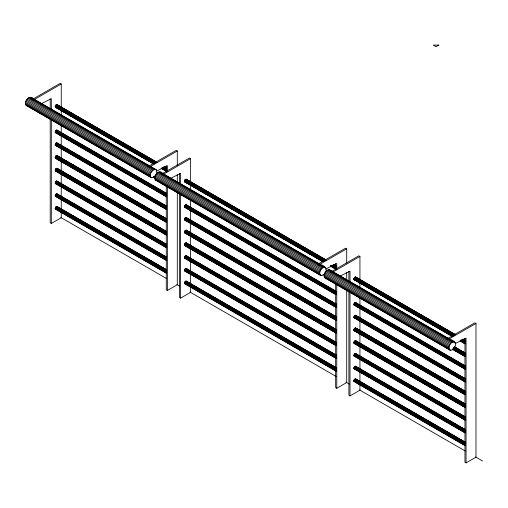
<?xml version="1.0" encoding="UTF-8"?>
<svg xmlns="http://www.w3.org/2000/svg" width="508" height="508" viewBox="0 0 508 508"><rect width="100%" height="100%" fill="white"/><g stroke="black" fill="none" stroke-linecap="round" stroke-linejoin="round"><path stroke-width="0.76" d="M155.232 175.952L153.581 177.419L151.238 177.648L26.372 105.556C22.955 101.663 29.813 93.783 33.795 99.035M153.346 163.817L55.505 107.328C54.616 106.394 55.81 104.324 57.067 104.629L156.959 162.3M56.001 132.848C53.696 132.747 56.82 128.34 57.385 130.816M56.001 145.58C53.696 145.485 56.82 141.078 57.385 143.548M166.345 222.269L55.505 158.274C54.616 157.34 55.81 155.27 57.067 155.575L166.535 218.777M166.345 235.007L55.505 171.012C54.616 170.078 55.81 168.008 57.067 168.307L166.535 231.515M56.286 183.674C53.588 184.391 56.661 179.064 57.385 181.762M56.286 196.406C53.861 197.155 56.115 192.246 57.347 194.189M56.001 209.264C54.242 209.194 55.683 206.019 57.067 206.521L165.849 269.329M151.238 177.648C146.501 173.107 158.972 164.02 156.445 173.85M320.529 264.579C324.377 265.462 328.155 268.923 325.323 272.752C324.39 274.282 322.624 276.225 320.643 275.457L155.651 180.194C152.241 176.308 159.093 168.427 163.068 173.673M322.701 261.595L184.791 181.972C183.902 181.039 185.096 178.968 186.347 179.267L325.628 259.683M185.28 207.486C183.407 207.442 185.191 203.829 186.525 204.902M185.28 220.224C183.407 220.18 185.191 216.56 186.525 217.64M335.737 320.065L184.791 232.918C183.902 231.985 185.096 229.914 186.347 230.213L335.921 316.573M335.737 332.804L184.791 245.65C183.902 244.716 185.096 242.653 186.347 242.951L335.921 329.305M185.566 258.312C182.874 259.029 185.947 253.708 186.671 256.4M185.566 271.05C182.874 271.767 185.947 266.446 186.671 269.138M185.566 283.788C183.502 284.448 184.785 280.549 186.347 281.159L335.921 367.519M320.643 275.457C317.989 272.65 321.57 266.446 325.323 267.348M449.802 339.217C453.65 340.1 457.441 343.554 454.609 347.396C453.669 348.92 451.91 350.869 449.929 350.095L325.056 278.003C322.396 275.203 325.984 268.992 329.736 269.894L448.431 338.423M452.031 336.258L354.19 279.775C353.308 278.841 354.501 276.771 355.752 277.07L454.958 334.347M354.971 305.168C352.546 305.918 354.8 301.009 356.038 302.952M354.971 317.906C352.546 318.656 354.8 313.747 356.038 315.69M465.03 394.71L354.19 330.721C353.308 329.787 354.501 327.717 355.752 328.016L464.541 390.823M465.03 407.448L354.19 343.459C353.308 342.525 354.501 340.455 355.752 340.754L465.22 403.955M354.971 356.114C352.273 356.832 355.346 351.511 356.076 354.203M354.971 368.852C352.273 369.57 355.346 364.249 356.076 366.941M354.971 381.591C352.901 382.251 354.19 378.352 355.752 378.962L465.22 442.17M449.929 350.095C447.269 347.294 450.85 341.09 454.609 341.992M32.017 99.606L60.147 83.369L61.246 84.004L61.246 107.747M33.122 100.247L61.246 84.004M148.063 166.611L176.193 150.368L177.298 151.009L177.298 165.252M50.216 119.348L50.216 222.834L51.321 223.476L61.246 217.742L61.246 212.204M149.168 167.246L177.298 151.009M161.303 174.25L189.427 158.013L190.532 158.648L190.532 182.391M162.408 174.885L190.532 158.648M166.268 185.553L166.268 289.833L167.367 290.474L177.298 284.74L177.298 192.157M179.502 193.199L179.502 297.478L180.607 298.113L190.532 292.386L190.532 286.842M317.468 264.414L345.592 248.171L346.697 248.812L346.697 263.055M318.573 265.049L346.697 248.812M330.702 272.053L358.832 255.816L359.937 256.451L359.937 280.194M331.807 272.688L359.937 256.451M335.667 283.362L335.667 387.642L336.772 388.277L346.697 382.543L346.697 289.96M446.754 339.052L474.878 322.815L475.983 323.45L475.983 457.187L466.052 462.915L464.953 462.28L464.953 338.252M348.907 291.001L348.907 395.281L350.006 395.916L359.937 390.188L359.937 384.645M447.853 339.693L475.983 323.45M40.824 103.981L51.321 98.654L51.321 109.715M156.87 170.98L167.367 165.652L167.367 171.183M170.104 178.626L180.607 173.298L180.607 184.353M325.571 269.138L336.772 263.455L336.772 268.986M340.208 276.073L350.006 271.101L350.006 282.156M455.555 343.427L466.052 338.099L466.052 462.915M56.286 158.198L55.505 158.274M56.286 170.936L55.505 171.012M185.566 245.574L184.791 245.65M354.971 279.698L354.19 279.775M354.971 330.645L354.19 330.721M354.971 343.376L354.19 343.459M56.001 107.372L55.505 107.328M185.28 182.016L184.791 181.972M185.28 232.962L184.791 232.918M325.742 278.213L326.536 278.136M26.372 105.556L27.057 105.766M155.651 180.194L156.337 180.41M165.17 167.037L166.535 167.831M334.55 264.833L335.921 265.627M463.855 339.484L465.22 340.277M56.839 104.559L156.731 162.23M164.656 166.808L166.713 167.989M186.119 179.197L326.092 260.007M333.635 264.363L336.379 265.951M355.524 277L455.416 334.67M462.94 339.02L464.991 340.201M56.572 104.584L156.559 162.312M164.675 166.992L166.135 167.843M185.852 179.222L325.825 260.033M333.369 264.389L336.112 265.976M355.257 277.025L455.149 334.702M463.36 339.439L465.411 340.627M56.286 104.705L156.178 162.376M163.703 166.719L166.44 168.3M185.566 179.343L325.539 260.153M333.769 264.909L335.826 266.097M354.971 277.152L454.863 334.823M463.074 339.56L465.125 340.747M56.001 104.915L155.893 162.585M164.103 167.322L166.154 168.51M185.28 179.553L325.253 260.363M333.483 265.119L336.233 266.7M354.686 277.355L454.577 335.032M462.788 339.769L464.839 340.957M55.734 105.194L155.626 162.865M163.151 167.208L166.573 169.183M185.014 179.832L324.987 260.642M332.53 265.005L335.966 266.986M354.419 277.641L453.625 334.918M461.835 339.655L465.258 341.63M55.505 105.524L154.711 162.808M162.922 167.545L166.345 169.52M184.791 180.169L324.758 260.979M332.302 265.335L335.737 267.316M354.19 277.971L454.082 335.642M461.607 339.992L465.03 341.967M55.328 105.893L154.54 163.17M162.751 167.907L166.167 169.888M184.614 180.531L323.894 260.947M331.445 265.303L336.245 268.078M354.012 278.34L453.225 335.617M460.75 339.96L464.852 342.329M55.22 106.261L154.426 163.538M161.95 167.888L166.059 170.256M184.506 180.905L323.786 261.322M331.33 265.678L336.137 268.446M353.905 278.708L453.111 335.985M461.321 340.728L464.744 342.703M55.182 106.617L154.388 163.894M161.919 168.237L166.707 170.999M184.468 181.254L323.063 261.271M331.025 265.875L336.099 268.802M353.866 279.057L452.393 335.94M460.604 340.684L465.392 343.446M55.22 106.921L153.74 163.805M161.366 168.205L166.154 170.967M184.506 181.566L322.51 261.239M330.645 265.938L336.137 269.107M353.905 279.368L452.431 336.252M460.642 340.989L464.839 343.414M55.328 107.169L153.168 163.652M161.1 168.231L166.573 171.393M184.614 181.807L322.523 261.43M330.473 266.021L336.245 269.354M354.012 279.61L452.539 336.493M460.064 340.836L465.258 343.84M161.557 168.554L166.345 171.323M330.244 265.951L335.737 269.119M460.242 341.001L465.03 343.764M35.166 99.828L149.746 165.976M151.117 166.77L155.918 169.545M164.44 174.46L319.164 263.792M30.366 97.238L156.445 170.034M159.645 171.882L325.85 267.837M329.051 269.685L455.13 342.475M29.566 97.32L154.438 169.412M158.852 171.958L323.837 267.214M328.251 269.761L453.123 341.859M454.089 342.417L455.466 343.205M28.708 97.682L153.581 169.774M157.994 172.326L322.986 267.583M327.393 270.129L452.266 342.221M27.851 98.304L152.724 170.402M157.137 172.949L322.129 268.205M326.536 270.751L451.409 342.843M27.057 99.149L151.924 171.24M156.337 173.793L321.329 269.05M325.742 271.596L450.615 343.687M454.958 347.085L464.541 352.615M454.73 347.015L464.991 352.939M454.463 347.04L465.411 353.365M26.372 100.152L151.238 172.244M155.651 174.796L320.643 270.053M325.056 272.599L449.929 344.691M454.177 347.161L465.125 353.485M453.892 347.37L464.839 353.689M453.625 347.65L465.258 354.368M454.082 348.38L465.03 354.705M25.845 101.244L150.717 173.342M155.124 175.889L320.116 271.145M324.529 273.691L449.402 345.783M453.225 348.348L464.852 355.067M453.111 348.723L464.744 355.435M154.127 176.473L155.492 177.267M453.079 349.072L465.392 356.184M25.514 102.362L150.387 174.454M154.794 177L319.786 272.256M324.199 274.803L449.072 346.9M153.74 176.543L155.207 177.387M453.111 349.383L464.839 356.152M153.575 176.625L155.219 177.578M322.929 274.396L324.58 275.355M452.26 349.066L465.258 356.572M153.346 176.555L155.397 177.736M452.717 349.39L465.03 356.502M25.4 103.416L150.273 175.508M154.686 178.054L319.672 273.31M324.085 275.857L448.958 347.955M25.514 104.337L150.387 176.428M154.794 178.981L319.786 274.237M324.199 276.784L449.072 348.875M25.845 105.067L151.924 177.864M155.124 179.711L321.329 275.666M324.529 277.514L450.615 350.304M56.839 130.029L166.713 193.465M186.119 204.673L336.379 291.421M355.524 302.476L464.991 365.677M56.572 130.054L166.135 193.313M185.852 204.699L336.207 291.503M355.257 302.501L465.411 366.097M56.286 130.175L166.44 193.777M185.566 204.819L335.826 291.573M354.971 302.622L465.125 366.217M56.001 130.385L166.154 193.98M185.28 205.029L336.233 292.176M354.686 302.832L464.839 366.427M55.734 130.664L166.573 194.659M185.014 205.308L335.966 292.456M354.419 303.111L465.258 367.106M55.505 131.001L166.345 194.996M184.791 205.645L335.737 292.792M354.19 303.447L465.03 367.436M55.328 131.362L166.167 195.358M184.614 206.007L336.245 293.554M354.012 303.809L464.852 367.805M55.22 131.737L166.059 195.726M184.506 206.375L336.137 293.922M353.905 304.184L464.744 368.173M55.182 132.086L166.707 196.475M184.468 206.731L336.099 294.272M353.866 304.533L465.392 368.922M55.22 132.398L166.154 196.444M184.506 207.035L336.233 294.634M353.905 304.838L464.839 368.891M55.328 132.639L166.573 196.863M184.614 207.283L336.245 294.824M354.012 305.086L465.258 369.31M56.839 142.767L166.535 206.038M186.119 217.405L336.379 304.159M355.524 315.214L464.991 378.416M56.572 142.792L166.135 206.051M185.852 217.437L336.112 304.184M355.257 315.239L465.411 378.835M56.286 142.913L166.44 206.508M185.566 217.557L335.826 304.305M354.971 315.36L465.125 378.955M56.001 143.123L166.154 206.718M185.28 217.761L336.233 304.914M354.686 315.57L464.839 379.165M55.734 143.402L166.573 207.397M185.014 218.046L335.966 305.194M354.419 315.849L465.258 379.838M55.505 143.739L166.345 207.728M184.791 218.376L335.737 305.524M354.19 316.179L465.03 380.175M55.328 144.101L166.167 208.096M184.614 218.745L336.245 306.286M354.012 316.548L464.852 380.543M55.22 144.475L166.059 208.464M184.506 219.113L336.137 306.661M353.905 316.916L464.744 380.911M55.182 144.824L166.707 209.213M184.468 219.469L336.099 307.01M353.866 317.271L465.392 381.654M55.22 145.129L166.154 209.182M184.506 219.774L336.233 307.372M353.905 317.576L464.839 381.622M55.328 145.377L166.573 209.601M184.614 220.015L336.245 307.562M354.012 317.824L465.258 382.048M56.839 155.505L166.306 218.707M186.119 230.143L336.379 316.897M355.524 327.946L464.991 391.147M56.572 155.531L166.135 218.789M185.852 230.168L336.112 316.922M355.257 327.971L465.411 391.573M56.286 155.651L166.44 219.246M185.566 230.289L335.826 317.043M354.971 328.098L465.125 391.693M56.001 155.861L166.154 219.456M185.28 230.499L336.233 317.646M354.686 328.301L464.839 391.903M55.734 156.14L166.573 220.129M185.014 230.778L335.966 317.932M354.419 328.587L465.258 392.576M55.505 156.477L166.345 220.466M184.791 231.115L335.737 318.262M354.19 328.917L465.03 392.913M55.328 156.839L166.167 220.834M184.614 231.483L336.245 319.024M354.012 329.286L464.852 393.275M55.22 157.207L166.059 221.202M184.506 231.851L336.137 319.392M353.905 329.654L464.744 393.649M55.182 157.563L166.707 221.952M184.468 232.2L336.099 319.748M353.866 330.003L465.392 394.392M55.22 157.867L166.154 221.92M184.506 232.512L336.233 320.11M353.905 330.314L464.839 394.36M55.328 158.115L166.573 222.339M184.614 232.753L336.245 320.3M354.012 330.556L465.258 394.786M56.839 168.237L166.306 231.445M186.119 242.881L336.379 329.635M355.524 340.684L464.991 403.885M56.572 168.269L166.135 231.521M185.852 242.907L336.112 329.66M355.257 340.709L465.411 404.311M56.286 168.389L166.44 231.985M185.566 243.027L335.826 329.781M354.971 340.83L465.125 404.431M56.001 168.593L166.154 232.194M185.28 243.237L336.233 330.384M354.686 341.039L464.839 404.635M55.734 168.878L166.573 232.867M185.014 243.516L335.966 330.664M354.419 341.319L465.258 405.314M55.505 169.208L166.345 233.204M184.791 243.853L335.737 331M354.19 341.655L465.03 405.651M55.328 169.577L166.167 233.566M184.614 244.215L336.245 331.762M354.012 342.017L464.852 406.013M55.22 169.945L166.059 233.94M184.506 244.589L336.137 332.13M353.905 342.392L464.744 406.381M55.182 170.301L166.707 234.683M184.468 244.939L336.099 332.486M353.866 342.741L465.392 407.13M55.22 170.605L166.154 234.652M184.506 245.25L336.233 332.848M353.905 343.052L464.839 407.099M55.328 170.847L166.573 235.077M184.614 245.491L336.245 333.032M354.012 343.294L465.258 407.518M56.839 180.975L166.535 244.246M186.119 255.619L336.379 342.367M355.524 353.422L465.398 416.858M56.572 181L166.135 244.259M185.852 255.645L336.112 342.398M355.257 353.447L465.411 417.043M56.286 181.121L166.44 244.723M185.566 255.765L335.826 342.519M354.971 353.568L465.125 417.163M56.001 181.331L166.154 244.932M185.28 255.975L336.233 343.122M354.686 353.778L464.839 417.373M55.734 181.61L166.573 245.605M185.014 256.254L335.966 343.402M354.419 354.057L465.258 418.052M55.505 181.947L166.345 245.942M184.791 256.591L335.737 343.738M354.19 354.394L465.03 418.382M55.328 182.315L166.167 246.304M184.614 256.953L336.245 344.5M354.012 354.755L464.852 418.751M55.22 182.683L166.059 246.672M184.506 257.321L336.137 344.869M353.905 355.13L464.744 419.119M55.182 183.032L166.707 247.421M184.468 257.677L336.099 345.218M353.866 355.479L465.392 419.868M55.22 183.344L166.154 247.39M184.506 257.981L336.233 345.58M353.905 355.784L464.839 419.837M55.328 183.585L166.573 247.809M184.614 258.229L336.245 345.77M354.012 356.032L465.258 420.256M56.839 193.713L166.535 256.984M186.119 268.351L336.379 355.105M355.524 366.16L465.398 429.59M56.572 193.739L166.04 256.94M185.852 268.383L336.112 355.13M355.257 366.185L465.411 429.781M56.286 193.859L166.44 257.461M185.566 268.503L335.826 355.251M354.971 366.306L465.125 429.901M56.001 194.069L166.154 257.664M185.28 268.707L336.233 355.86M354.686 366.516L464.839 430.111M55.734 194.348L166.573 258.343M185.014 268.992L335.966 356.14M354.419 366.795L465.258 430.784M55.505 194.685L166.345 258.674M184.791 269.323L335.737 356.47M354.19 367.132L465.03 431.121M55.328 195.047L166.167 259.042M184.614 269.691L336.245 357.232M354.012 367.494L464.852 431.489M55.22 195.421L166.059 259.41M184.506 270.059L336.137 357.607M353.905 367.862L464.744 431.857M55.182 195.77L166.707 260.159M184.468 270.415L336.099 357.956M353.866 368.217L465.392 432.6M55.22 196.082L166.154 260.128M184.506 270.72L336.233 358.318M353.905 368.522L464.839 432.568M55.328 196.323L166.573 260.547M184.614 270.961L336.245 358.508M354.012 368.77L465.258 432.994M56.839 206.451L166.306 269.653M186.119 281.089L336.379 367.843M355.524 378.892L465.398 442.328M56.572 206.477L166.04 269.678M185.852 281.115L336.112 367.868M355.257 378.917L465.411 442.519M56.286 206.597L166.44 270.192M185.566 281.235L335.826 367.989M354.971 379.044L465.125 442.639M56.001 206.807L166.154 270.402M185.28 281.445L336.233 368.592M354.686 379.247L464.839 442.849M55.734 207.086L166.573 271.075M185.014 281.724L335.966 368.878M354.419 379.533L465.258 443.522M55.505 207.423L166.345 271.412M184.791 282.061L335.737 369.208M354.19 379.863L465.03 443.859M55.328 207.785L166.167 271.78M184.614 282.429L336.245 369.97M354.012 380.232L464.852 444.221M55.22 208.153L166.059 272.148M184.506 282.797L336.137 370.345M353.905 380.6L464.744 444.595M55.182 208.509L166.707 272.898M184.468 283.147L336.099 370.694M353.866 380.949L465.392 445.338M55.22 208.813L166.154 272.866M184.506 283.458L336.233 371.056M353.905 381.26L464.839 445.306M55.328 209.061L166.573 273.285M184.614 283.699L336.245 371.246M354.012 381.502L465.258 445.732M60.814 217.488L166.611 278.575M176.905 284.518L179.654 286.106M189.96 292.049L336.277 376.53M345.897 382.08L349.333 384.067M359.639 390.017L465.303 451.021M475.59 456.959L482.6 461.004M355.752 277.07L356.038 277.476M329.736 269.894L330.264 270.383M355.752 328.016L356.038 328.422M186.347 179.267L186.633 179.673M355.752 340.754L356.038 341.16M160.331 172.091L160.858 172.58M355.752 378.962L356.076 379.679M57.067 104.629L57.385 105.34M186.347 230.213L186.671 230.93M31.052 97.447L31.572 97.936M186.347 242.951L186.671 243.662M57.067 155.575L57.385 156.286M186.347 281.159L186.633 281.565M57.067 168.307L57.385 169.024M57.067 206.521L57.347 206.927M359.937 282.569L359.937 288.106M359.937 297.599L359.937 305.518M359.937 307.886L359.937 318.173M359.937 320.548L359.937 330.835M359.937 334.004L359.937 343.497M359.937 346.666L359.937 356.159M359.937 359.327L359.937 368.821M359.937 371.983L359.937 381.483M350.006 291.636L350.006 395.916M348.907 271.253L348.907 281.521M346.697 272.548L346.697 280.46M336.772 283.997L336.772 388.277M335.667 263.608L335.667 269.138M190.532 184.76L190.532 189.509M190.532 199.796L190.532 207.709M190.532 210.877L190.532 220.37M190.532 223.539L190.532 233.032M190.532 236.201L190.532 245.694M190.532 248.856L190.532 258.356M190.532 261.518L190.532 271.018M190.532 274.18L190.532 283.68M180.607 194.627L180.607 298.113M179.502 173.45L179.502 183.718M177.298 174.746L177.298 181.87M167.367 186.195L167.367 290.474M166.268 165.805L166.268 172.129M61.246 110.122L61.246 115.659M61.246 125.159L61.246 133.071M61.246 136.233L61.246 145.733M61.246 148.895L61.246 158.394M61.246 161.557L61.246 171.844M61.246 174.219L61.246 184.506M61.246 186.881L61.246 197.167M61.246 199.542L61.246 209.829M51.321 119.983L51.321 223.476M50.216 98.806L50.216 109.08M438.861 45.085L436.061 46.698L433.254 45.085L438.861 45.085"/></g></svg>
